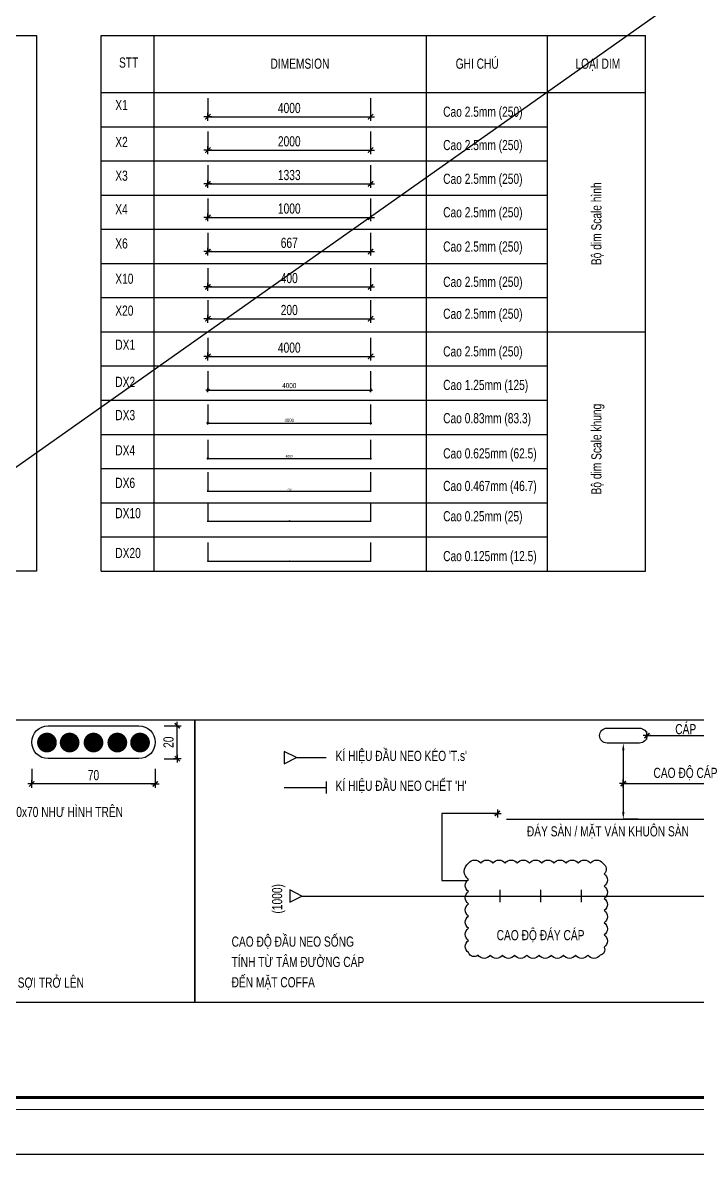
# Model space of a CAD drawing. Header units: inches. Extents: x -21470 to 62630, y -81050 to 4288.
# Drawn here: x 2611 to 19204, y -81050 to -53217 of the extents above; entities that cross this region are included whole.
import ezdxf
from ezdxf.enums import TextEntityAlignment as Align

# ---------------------------------------------------------------- set-up
doc = ezdxf.new("R2010")
doc.units = ezdxf.units.IN
doc.header["$MEASUREMENT"] = 0
doc.layers.get('DEFPOINTS').update_dxf_attribs({"color": 87})
for name, color, linetype in [('02.DIM', 8, 'Continuous'), ('03.BORDER', 3, 'Continuous'), ('05.STEEL', 4, 'Continuous'), ('06.TEXT', 2, 'Continuous'), ('10.HATCH', 9, 'Continuous'), ('11.NOTE', 8, 'Continuous')]:
    doc.layers.add(name, color=color, linetype=linetype)
doc.layers.add('KCS_Plotter', color=11, linetype='Continuous', plot=False)
doc.layers.add('KHUNGTEN', color=7, linetype='Continuous', lineweight=20)
doc.styles.add('3', font='arial.ttf', dxfattribs={"width": 0.8})
doc.styles.add('SMTEXT', font='3t-unicode.shx', dxfattribs={"width": 0.75})
doc.dimstyles.new('DX1', dxfattribs={"dimtxt": 250, "dimasz": 0.8, "dimexe": 0, "dimexo": 0, "dimgap": 90, "dimtad": 1, "dimdec": 0, "dimzin": 13, "dimdsep": 46, "dimtxsty": 'SMTEXT', "dimblk1": 'CHEO', "dimblk2": 'CHEO', "dimsah": 1, "dimcen": 0, "dimclrd": 256, "dimclre": 256, "dimclrt": 2, "dimadec": 0, "dimazin": 0, "dimtfac": 1, "dimtdec": 0, "dimtix": 1, "dimtmove": 2, "dimatfit": 3, "dimldrblk": 'CHEO', "dimfxl": 1, "dimtolj": 1, "dimtzin": 13, "dimarcsym": 0})
doc.dimstyles.new('DX10', dxfattribs={"dimscale": 0.1, "dimtxt": 250, "dimasz": 0.8, "dimexe": 0, "dimexo": 0, "dimgap": 90, "dimtad": 1, "dimdec": 0, "dimzin": 13, "dimdsep": 46, "dimtxsty": 'SMTEXT', "dimblk1": 'CHEO', "dimblk2": 'CHEO', "dimsah": 1, "dimcen": 0, "dimclrd": 256, "dimclre": 256, "dimclrt": 2, "dimadec": 0, "dimazin": 0, "dimtfac": 1, "dimtdec": 0, "dimtix": 1, "dimtmove": 2, "dimatfit": 3, "dimldrblk": 'CHEO', "dimfxl": 1, "dimtolj": 1, "dimtzin": 13, "dimarcsym": 0})
doc.dimstyles.new('DX2', dxfattribs={"dimscale": 0.5, "dimtxt": 250, "dimasz": 0.8, "dimexe": 0, "dimexo": 0, "dimgap": 90, "dimtad": 1, "dimdec": 0, "dimzin": 13, "dimdsep": 46, "dimtxsty": 'SMTEXT', "dimblk1": 'CHEO', "dimblk2": 'CHEO', "dimsah": 1, "dimcen": 0, "dimclrd": 256, "dimclre": 256, "dimclrt": 2, "dimadec": 0, "dimazin": 0, "dimtfac": 1, "dimtdec": 0, "dimtix": 1, "dimtmove": 2, "dimatfit": 3, "dimldrblk": 'CHEO', "dimfxl": 1, "dimtolj": 1, "dimtzin": 13, "dimarcsym": 0})
doc.dimstyles.new('DX20', dxfattribs={"dimscale": 0.05, "dimtxt": 250, "dimasz": 0.8, "dimexe": 0, "dimexo": 0, "dimgap": 90, "dimtad": 1, "dimdec": 0, "dimzin": 13, "dimdsep": 46, "dimtxsty": 'SMTEXT', "dimblk1": 'CHEO', "dimblk2": 'CHEO', "dimsah": 1, "dimcen": 0, "dimclrd": 256, "dimclre": 256, "dimclrt": 2, "dimadec": 0, "dimazin": 0, "dimtfac": 1, "dimtdec": 0, "dimtix": 1, "dimtmove": 2, "dimatfit": 3, "dimldrblk": 'CHEO', "dimfxl": 1, "dimtolj": 1, "dimtzin": 13, "dimarcsym": 0})
doc.dimstyles.new('DX3', dxfattribs={"dimscale": 0.333333, "dimtxt": 250, "dimasz": 0.8, "dimexe": 0, "dimexo": 0, "dimgap": 90, "dimtad": 1, "dimdec": 0, "dimzin": 13, "dimdsep": 46, "dimtxsty": 'SMTEXT', "dimblk1": 'CHEO', "dimblk2": 'CHEO', "dimsah": 1, "dimcen": 0, "dimclrd": 256, "dimclre": 256, "dimclrt": 2, "dimadec": 0, "dimazin": 0, "dimtfac": 1, "dimtdec": 0, "dimtix": 1, "dimtmove": 2, "dimatfit": 3, "dimldrblk": 'CHEO', "dimfxl": 1, "dimtolj": 1, "dimtzin": 13, "dimarcsym": 0})
doc.dimstyles.new('DX4', dxfattribs={"dimscale": 0.25, "dimtxt": 250, "dimasz": 0.8, "dimexe": 0, "dimexo": 0, "dimgap": 90, "dimtad": 1, "dimdec": 0, "dimzin": 13, "dimdsep": 46, "dimtxsty": 'SMTEXT', "dimblk1": 'CHEO', "dimblk2": 'CHEO', "dimsah": 1, "dimcen": 0, "dimclrd": 256, "dimclre": 256, "dimclrt": 2, "dimadec": 0, "dimazin": 0, "dimtfac": 1, "dimtdec": 0, "dimtix": 1, "dimtmove": 2, "dimatfit": 3, "dimldrblk": 'CHEO', "dimfxl": 1, "dimtolj": 1, "dimtzin": 13, "dimarcsym": 0})
doc.dimstyles.new('DX6', dxfattribs={"dimscale": 0.166667, "dimtxt": 250, "dimasz": 0.8, "dimexe": 0, "dimexo": 0, "dimgap": 90, "dimtad": 1, "dimdec": 0, "dimzin": 13, "dimdsep": 46, "dimtxsty": 'SMTEXT', "dimblk1": 'CHEO', "dimblk2": 'CHEO', "dimsah": 1, "dimcen": 0, "dimclrd": 256, "dimclre": 256, "dimclrt": 2, "dimadec": 0, "dimazin": 0, "dimtfac": 1, "dimtdec": 0, "dimtix": 1, "dimtmove": 2, "dimatfit": 3, "dimldrblk": 'CHEO', "dimfxl": 1, "dimtolj": 1, "dimtzin": 13, "dimarcsym": 0})
doc.dimstyles.new('X1', dxfattribs={"dimtxt": 250, "dimasz": 0.8, "dimexe": 0, "dimexo": 0, "dimgap": 90, "dimtad": 1, "dimdec": 0, "dimzin": 13, "dimdsep": 46, "dimtxsty": 'SMTEXT', "dimblk1": 'CHEO', "dimblk2": 'CHEO', "dimsah": 1, "dimcen": 0, "dimclrd": 256, "dimclre": 256, "dimclrt": 2, "dimadec": 0, "dimazin": 0, "dimtfac": 1, "dimtdec": 0, "dimtix": 1, "dimtmove": 2, "dimatfit": 3, "dimldrblk": 'CHEO', "dimfxl": 1, "dimtolj": 1, "dimtzin": 13, "dimarcsym": 0})
doc.dimstyles.new('X10', dxfattribs={"dimtxt": 250, "dimasz": 0.8, "dimexe": 0, "dimexo": 0, "dimgap": 90, "dimtad": 1, "dimdec": 0, "dimlfac": 0.1, "dimzin": 13, "dimdsep": 46, "dimtxsty": 'SMTEXT', "dimblk1": 'CHEO', "dimblk2": 'CHEO', "dimsah": 1, "dimcen": 0, "dimclrd": 256, "dimclre": 256, "dimclrt": 2, "dimadec": 0, "dimazin": 0, "dimtfac": 1, "dimtdec": 0, "dimtix": 1, "dimtmove": 2, "dimatfit": 3, "dimldrblk": 'CHEO', "dimfxl": 1, "dimtolj": 1, "dimtzin": 13, "dimarcsym": 0})
doc.dimstyles.new('X2', dxfattribs={"dimtxt": 250, "dimasz": 0.8, "dimexe": 0, "dimexo": 0, "dimgap": 90, "dimtad": 1, "dimdec": 0, "dimlfac": 0.5, "dimzin": 13, "dimdsep": 46, "dimtxsty": 'SMTEXT', "dimblk1": 'CHEO', "dimblk2": 'CHEO', "dimsah": 1, "dimcen": 0, "dimclrd": 256, "dimclre": 256, "dimclrt": 2, "dimadec": 0, "dimazin": 0, "dimtfac": 1, "dimtdec": 0, "dimtix": 1, "dimtmove": 2, "dimatfit": 3, "dimldrblk": 'CHEO', "dimfxl": 1, "dimtolj": 1, "dimtzin": 13, "dimarcsym": 0})
doc.dimstyles.new('X20', dxfattribs={"dimtxt": 250, "dimasz": 0.8, "dimexe": 0, "dimexo": 0, "dimgap": 90, "dimtad": 1, "dimdec": 0, "dimlfac": 0.05, "dimzin": 13, "dimdsep": 46, "dimtxsty": 'SMTEXT', "dimblk1": 'CHEO', "dimblk2": 'CHEO', "dimsah": 1, "dimcen": 0, "dimclrd": 256, "dimclre": 256, "dimclrt": 2, "dimadec": 0, "dimazin": 0, "dimtfac": 1, "dimtdec": 0, "dimtix": 1, "dimtmove": 2, "dimatfit": 3, "dimldrblk": 'CHEO', "dimfxl": 1, "dimtolj": 1, "dimtzin": 13, "dimarcsym": 0})
doc.dimstyles.new('X3', dxfattribs={"dimtxt": 250, "dimasz": 0.8, "dimexe": 0, "dimexo": 0, "dimgap": 90, "dimtad": 1, "dimdec": 0, "dimlfac": 0.333333, "dimzin": 13, "dimdsep": 46, "dimtxsty": 'SMTEXT', "dimblk1": 'CHEO', "dimblk2": 'CHEO', "dimsah": 1, "dimcen": 0, "dimclrd": 256, "dimclre": 256, "dimclrt": 2, "dimadec": 0, "dimazin": 0, "dimtfac": 1, "dimtdec": 0, "dimtix": 1, "dimtmove": 2, "dimatfit": 3, "dimldrblk": 'CHEO', "dimfxl": 1, "dimtolj": 1, "dimtzin": 13, "dimarcsym": 0})
doc.dimstyles.new('X4', dxfattribs={"dimtxt": 250, "dimasz": 0.8, "dimexe": 0, "dimexo": 0, "dimgap": 90, "dimtad": 1, "dimdec": 0, "dimlfac": 0.25, "dimzin": 13, "dimdsep": 46, "dimtxsty": 'SMTEXT', "dimblk1": 'CHEO', "dimblk2": 'CHEO', "dimsah": 1, "dimcen": 0, "dimclrd": 256, "dimclre": 256, "dimclrt": 2, "dimadec": 0, "dimazin": 0, "dimtfac": 1, "dimtdec": 0, "dimtix": 1, "dimtmove": 2, "dimatfit": 3, "dimldrblk": 'CHEO', "dimfxl": 1, "dimtolj": 1, "dimtzin": 13, "dimarcsym": 0})
doc.dimstyles.new('X6', dxfattribs={"dimtxt": 250, "dimasz": 0.8, "dimexe": 0, "dimexo": 0, "dimgap": 90, "dimtad": 1, "dimdec": 0, "dimlfac": 0.166667, "dimzin": 13, "dimdsep": 46, "dimtxsty": 'SMTEXT', "dimblk1": 'CHEO', "dimblk2": 'CHEO', "dimsah": 1, "dimcen": 0, "dimclrd": 256, "dimclre": 256, "dimclrt": 2, "dimadec": 0, "dimazin": 0, "dimtfac": 1, "dimtdec": 0, "dimtix": 1, "dimtmove": 2, "dimatfit": 3, "dimldrblk": 'CHEO', "dimfxl": 1, "dimtolj": 1, "dimtzin": 13, "dimarcsym": 0})

# ---------------------------------------------------------------- blocks, each defined once
blk = doc.blocks.new('CHEO')
at = {"layer": '02.DIM'}
for points in [[(0, 120.96), (0, -120.96)], [(-120.96, 0), (120.96, 0)]]:
    blk.add_lwpolyline(points, dxfattribs=at)
at = {"layer": '02.DIM', "const_width": 40}
blk.add_lwpolyline([(80.48, 80.35), (-80.4, -80.52)], dxfattribs=at)
blk = doc.blocks.new('*D140')
at = {"layer": '02.DIM', "lineweight": -2, "transparency": 16777216}
for p, q in [((7168, -55071), (7168, -55533)), ((11168, -55071), (11168, -55533)), ((7169, -55533), (11168, -55533))]:
    blk.add_line(p, q, dxfattribs=at)
at = {"layer": 'DEFPOINTS', "color": 0, "transparency": 16777216}
for p in [(7168, -55071), (11168, -55071), (11168, -55533)]:
    blk.add_point(p, dxfattribs=at)
at = {"layer": '02.DIM', "lineweight": -2, "transparency": 16777216, "xscale": 0.8, "yscale": 0.8, "zscale": 0.8, "rotation": 180}
blk.add_blockref('CHEO', (7168, -55533), dxfattribs=at)
at = {"layer": '02.DIM', "lineweight": -2, "transparency": 16777216, "xscale": 0.8, "yscale": 0.8, "zscale": 0.8}
blk.add_blockref('CHEO', (11168, -55533), dxfattribs=at)
at = {"layer": '02.DIM', "color": 2, "transparency": 16777216, "insert": (9168, -55318), "char_height": 250, "attachment_point": 5, "style": 'SMTEXT'}
blk.add_mtext('\\A1;4000', dxfattribs=at)
blk = doc.blocks.new('*D141')
at = {"layer": '02.DIM', "lineweight": -2, "transparency": 16777216}
for p, q in [((7168, -55891), (7168, -56353)), ((11168, -55891), (11168, -56353)), ((7169, -56353), (11168, -56353))]:
    blk.add_line(p, q, dxfattribs=at)
at = {"layer": 'DEFPOINTS', "color": 0, "transparency": 16777216}
for p in [(7168, -55891), (11168, -55891), (11168, -56353)]:
    blk.add_point(p, dxfattribs=at)
at = {"layer": '02.DIM', "lineweight": -2, "transparency": 16777216, "xscale": 0.8, "yscale": 0.8, "zscale": 0.8, "rotation": 180}
blk.add_blockref('CHEO', (7168, -56353), dxfattribs=at)
at = {"layer": '02.DIM', "lineweight": -2, "transparency": 16777216, "xscale": 0.8, "yscale": 0.8, "zscale": 0.8}
blk.add_blockref('CHEO', (11168, -56353), dxfattribs=at)
at = {"layer": '02.DIM', "color": 2, "transparency": 16777216, "insert": (9168, -56138), "char_height": 250, "attachment_point": 5, "style": 'SMTEXT'}
blk.add_mtext('\\A1;2000', dxfattribs=at)
blk = doc.blocks.new('*D142')
at = {"layer": '02.DIM', "lineweight": -2, "transparency": 16777216}
for p, q in [((7168, -56721), (7168, -57182)), ((11168, -56721), (11168, -57182)), ((7169, -57182), (11168, -57182))]:
    blk.add_line(p, q, dxfattribs=at)
at = {"layer": 'DEFPOINTS', "color": 0, "transparency": 16777216}
for p in [(7168, -56721), (11168, -56721), (11168, -57182)]:
    blk.add_point(p, dxfattribs=at)
at = {"layer": '02.DIM', "lineweight": -2, "transparency": 16777216, "xscale": 0.8, "yscale": 0.8, "zscale": 0.8, "rotation": 180}
blk.add_blockref('CHEO', (7168, -57182), dxfattribs=at)
at = {"layer": '02.DIM', "lineweight": -2, "transparency": 16777216, "xscale": 0.8, "yscale": 0.8, "zscale": 0.8}
blk.add_blockref('CHEO', (11168, -57182), dxfattribs=at)
at = {"layer": '02.DIM', "color": 2, "transparency": 16777216, "insert": (9168, -56967), "char_height": 250, "attachment_point": 5, "style": 'SMTEXT'}
blk.add_mtext('\\A1;1333', dxfattribs=at)
blk = doc.blocks.new('*D143')
at = {"layer": '02.DIM', "lineweight": -2, "transparency": 16777216}
for p, q in [((7168, -57545), (7168, -58006)), ((11168, -57545), (11168, -58006)), ((7169, -58006), (11168, -58006))]:
    blk.add_line(p, q, dxfattribs=at)
at = {"layer": 'DEFPOINTS', "color": 0, "transparency": 16777216}
for p in [(7168, -57545), (11168, -57545), (11168, -58006)]:
    blk.add_point(p, dxfattribs=at)
at = {"layer": '02.DIM', "lineweight": -2, "transparency": 16777216, "xscale": 0.8, "yscale": 0.8, "zscale": 0.8, "rotation": 180}
blk.add_blockref('CHEO', (7168, -58006), dxfattribs=at)
at = {"layer": '02.DIM', "lineweight": -2, "transparency": 16777216, "xscale": 0.8, "yscale": 0.8, "zscale": 0.8}
blk.add_blockref('CHEO', (11168, -58006), dxfattribs=at)
at = {"layer": '02.DIM', "color": 2, "transparency": 16777216, "insert": (9168, -57791), "char_height": 250, "attachment_point": 5, "style": 'SMTEXT'}
blk.add_mtext('\\A1;1000', dxfattribs=at)
blk = doc.blocks.new('*D144')
at = {"layer": '02.DIM', "lineweight": -2, "transparency": 16777216}
for p, q in [((7168, -58387), (7168, -58849)), ((11168, -58387), (11168, -58849)), ((7169, -58849), (11168, -58849))]:
    blk.add_line(p, q, dxfattribs=at)
at = {"layer": 'DEFPOINTS', "color": 0, "transparency": 16777216}
for p in [(7168, -58387), (11168, -58387), (11168, -58849)]:
    blk.add_point(p, dxfattribs=at)
at = {"layer": '02.DIM', "lineweight": -2, "transparency": 16777216, "xscale": 0.8, "yscale": 0.8, "zscale": 0.8, "rotation": 180}
blk.add_blockref('CHEO', (7168, -58849), dxfattribs=at)
at = {"layer": '02.DIM', "lineweight": -2, "transparency": 16777216, "xscale": 0.8, "yscale": 0.8, "zscale": 0.8}
blk.add_blockref('CHEO', (11168, -58849), dxfattribs=at)
at = {"layer": '02.DIM', "color": 2, "transparency": 16777216, "insert": (9168, -58634), "char_height": 250, "attachment_point": 5, "style": 'SMTEXT'}
blk.add_mtext('\\A1;667', dxfattribs=at)
blk = doc.blocks.new('*D145')
at = {"layer": '02.DIM', "lineweight": -2, "transparency": 16777216}
for p, q in [((7168, -59254), (7168, -59716)), ((11168, -59254), (11168, -59716)), ((7169, -59716), (11168, -59716))]:
    blk.add_line(p, q, dxfattribs=at)
at = {"layer": 'DEFPOINTS', "color": 0, "transparency": 16777216}
for p in [(7168, -59254), (11168, -59254), (11168, -59716)]:
    blk.add_point(p, dxfattribs=at)
at = {"layer": '02.DIM', "lineweight": -2, "transparency": 16777216, "xscale": 0.8, "yscale": 0.8, "zscale": 0.8, "rotation": 180}
blk.add_blockref('CHEO', (7168, -59716), dxfattribs=at)
at = {"layer": '02.DIM', "lineweight": -2, "transparency": 16777216, "xscale": 0.8, "yscale": 0.8, "zscale": 0.8}
blk.add_blockref('CHEO', (11168, -59716), dxfattribs=at)
at = {"layer": '02.DIM', "color": 2, "transparency": 16777216, "insert": (9168, -59501), "char_height": 250, "attachment_point": 5, "style": 'SMTEXT'}
blk.add_mtext('\\A1;400', dxfattribs=at)
blk = doc.blocks.new('*D146')
at = {"layer": '02.DIM', "lineweight": -2, "transparency": 16777216}
for p, q in [((7168, -60040), (7168, -60501)), ((11168, -60040), (11168, -60501)), ((7169, -60501), (11168, -60501))]:
    blk.add_line(p, q, dxfattribs=at)
at = {"layer": 'DEFPOINTS', "color": 0, "transparency": 16777216}
for p in [(7168, -60040), (11168, -60040), (11168, -60501)]:
    blk.add_point(p, dxfattribs=at)
at = {"layer": '02.DIM', "lineweight": -2, "transparency": 16777216, "xscale": 0.8, "yscale": 0.8, "zscale": 0.8, "rotation": 180}
blk.add_blockref('CHEO', (7168, -60501), dxfattribs=at)
at = {"layer": '02.DIM', "lineweight": -2, "transparency": 16777216, "xscale": 0.8, "yscale": 0.8, "zscale": 0.8}
blk.add_blockref('CHEO', (11168, -60501), dxfattribs=at)
at = {"layer": '02.DIM', "color": 2, "transparency": 16777216, "insert": (9168, -60286), "char_height": 250, "attachment_point": 5, "style": 'SMTEXT'}
blk.add_mtext('\\A1;200', dxfattribs=at)
blk = doc.blocks.new('*D147')
at = {"layer": '02.DIM', "lineweight": -2, "transparency": 16777216}
for p, q in [((7168, -60966), (7168, -61427)), ((11168, -60966), (11168, -61427)), ((7169, -61427), (11168, -61427))]:
    blk.add_line(p, q, dxfattribs=at)
at = {"layer": 'DEFPOINTS', "color": 0, "transparency": 16777216}
for p in [(7168, -60966), (11168, -60966), (11168, -61427)]:
    blk.add_point(p, dxfattribs=at)
at = {"layer": '02.DIM', "lineweight": -2, "transparency": 16777216, "xscale": 0.8, "yscale": 0.8, "zscale": 0.8, "rotation": 180}
blk.add_blockref('CHEO', (7168, -61427), dxfattribs=at)
at = {"layer": '02.DIM', "lineweight": -2, "transparency": 16777216, "xscale": 0.8, "yscale": 0.8, "zscale": 0.8}
blk.add_blockref('CHEO', (11168, -61427), dxfattribs=at)
at = {"layer": '02.DIM', "color": 2, "transparency": 16777216, "insert": (9168, -61212), "char_height": 250, "attachment_point": 5, "style": 'SMTEXT'}
blk.add_mtext('\\A1;4000', dxfattribs=at)
blk = doc.blocks.new('*D148')
at = {"layer": '02.DIM', "lineweight": -2, "transparency": 16777216}
for p, q in [((7168, -61791), (7168, -62253)), ((11168, -61791), (11168, -62253)), ((7169, -62253), (11168, -62253))]:
    blk.add_line(p, q, dxfattribs=at)
at = {"layer": 'DEFPOINTS', "color": 0, "transparency": 16777216}
for p in [(7168, -61791), (11168, -61791), (11168, -62253)]:
    blk.add_point(p, dxfattribs=at)
at = {"layer": '02.DIM', "lineweight": -2, "transparency": 16777216, "xscale": 0.4, "yscale": 0.4, "zscale": 0.4, "rotation": 180}
blk.add_blockref('CHEO', (7168, -62253), dxfattribs=at)
at = {"layer": '02.DIM', "lineweight": -2, "transparency": 16777216, "xscale": 0.4, "yscale": 0.4, "zscale": 0.4}
blk.add_blockref('CHEO', (11168, -62253), dxfattribs=at)
at = {"layer": '02.DIM', "color": 2, "transparency": 16777216, "insert": (9168, -62145), "char_height": 125, "attachment_point": 5, "style": 'SMTEXT'}
blk.add_mtext('\\A1;4000', dxfattribs=at)
blk = doc.blocks.new('*D149')
at = {"layer": '02.DIM', "lineweight": -2, "transparency": 16777216}
for p, q in [((7168, -62608), (7168, -63070)), ((11168, -62608), (11168, -63070)), ((7169, -63070), (11168, -63070))]:
    blk.add_line(p, q, dxfattribs=at)
at = {"layer": 'DEFPOINTS', "color": 0, "transparency": 16777216}
for p in [(7168, -62608), (11168, -62608), (11168, -63070)]:
    blk.add_point(p, dxfattribs=at)
at = {"layer": '02.DIM', "lineweight": -2, "transparency": 16777216, "xscale": 0.2666666666666664, "yscale": 0.2666666666666664, "zscale": 0.2666666666666664, "rotation": 180}
blk.add_blockref('CHEO', (7168, -63070), dxfattribs=at)
at = {"layer": '02.DIM', "lineweight": -2, "transparency": 16777216, "xscale": 0.2666666666666664, "yscale": 0.2666666666666664, "zscale": 0.2666666666666664}
blk.add_blockref('CHEO', (11168, -63070), dxfattribs=at)
at = {"layer": '02.DIM', "color": 2, "transparency": 16777216, "insert": (9168, -62998), "char_height": 83.3, "attachment_point": 5, "style": 'SMTEXT'}
blk.add_mtext('\\A1;4000', dxfattribs=at)
blk = doc.blocks.new('*D150')
at = {"layer": '02.DIM', "lineweight": -2, "transparency": 16777216}
for p, q in [((7168, -63474), (7168, -63935)), ((11168, -63474), (11168, -63935)), ((7169, -63935), (11168, -63935))]:
    blk.add_line(p, q, dxfattribs=at)
at = {"layer": 'DEFPOINTS', "color": 0, "transparency": 16777216}
for p in [(7168, -63474), (11168, -63474), (11168, -63935)]:
    blk.add_point(p, dxfattribs=at)
at = {"layer": '02.DIM', "lineweight": -2, "transparency": 16777216, "xscale": 0.2, "yscale": 0.2, "zscale": 0.2, "rotation": 180}
blk.add_blockref('CHEO', (7168, -63935), dxfattribs=at)
at = {"layer": '02.DIM', "lineweight": -2, "transparency": 16777216, "xscale": 0.2, "yscale": 0.2, "zscale": 0.2}
blk.add_blockref('CHEO', (11168, -63935), dxfattribs=at)
at = {"layer": '02.DIM', "color": 2, "transparency": 16777216, "insert": (9168, -63882), "char_height": 62.5, "attachment_point": 5, "style": 'SMTEXT'}
blk.add_mtext('\\A1;4000', dxfattribs=at)
blk = doc.blocks.new('*D151')
at = {"layer": '02.DIM', "lineweight": -2, "transparency": 16777216}
for p, q in [((7168, -64275), (7168, -64737)), ((11168, -64275), (11168, -64737)), ((7169, -64737), (11168, -64737))]:
    blk.add_line(p, q, dxfattribs=at)
at = {"layer": 'DEFPOINTS', "color": 0, "transparency": 16777216}
for p in [(7168, -64275), (11168, -64275), (11168, -64737)]:
    blk.add_point(p, dxfattribs=at)
at = {"layer": '02.DIM', "lineweight": -2, "transparency": 16777216, "xscale": 0.1333333333333336, "yscale": 0.1333333333333336, "zscale": 0.1333333333333336, "rotation": 180}
blk.add_blockref('CHEO', (7168, -64737), dxfattribs=at)
at = {"layer": '02.DIM', "lineweight": -2, "transparency": 16777216, "xscale": 0.1333333333333336, "yscale": 0.1333333333333336, "zscale": 0.1333333333333336}
blk.add_blockref('CHEO', (11168, -64737), dxfattribs=at)
at = {"layer": '02.DIM', "color": 2, "transparency": 16777216, "insert": (9168, -64701), "char_height": 41.7, "attachment_point": 5, "style": 'SMTEXT'}
blk.add_mtext('\\A1;4000', dxfattribs=at)
blk = doc.blocks.new('*D152')
at = {"layer": '02.DIM', "lineweight": -2, "transparency": 16777216}
for p, q in [((7168, -65020), (7168, -65482)), ((11168, -65020), (11168, -65482)), ((7168, -65482), (11168, -65482))]:
    blk.add_line(p, q, dxfattribs=at)
at = {"layer": 'DEFPOINTS', "color": 0, "transparency": 16777216}
for p in [(7168, -65020), (11168, -65020), (11168, -65482)]:
    blk.add_point(p, dxfattribs=at)
at = {"layer": '02.DIM', "lineweight": -2, "transparency": 16777216, "xscale": 0.08000000000000002, "yscale": 0.08000000000000002, "zscale": 0.08000000000000002, "rotation": 180}
blk.add_blockref('CHEO', (7168, -65482), dxfattribs=at)
at = {"layer": '02.DIM', "lineweight": -2, "transparency": 16777216, "xscale": 0.08000000000000002, "yscale": 0.08000000000000002, "zscale": 0.08000000000000002}
blk.add_blockref('CHEO', (11168, -65482), dxfattribs=at)
at = {"layer": '02.DIM', "color": 2, "transparency": 16777216, "insert": (9168, -65460), "char_height": 25, "attachment_point": 5, "style": 'SMTEXT'}
blk.add_mtext('\\A1;4000', dxfattribs=at)
blk = doc.blocks.new('*D153')
at = {"layer": '02.DIM', "lineweight": -2, "transparency": 16777216}
for p, q in [((7168, -66000), (7168, -66461)), ((11168, -66000), (11168, -66461)), ((7168, -66461), (11168, -66461))]:
    blk.add_line(p, q, dxfattribs=at)
at = {"layer": 'DEFPOINTS', "color": 0, "transparency": 16777216}
for p in [(7168, -66000), (11168, -66000), (11168, -66461)]:
    blk.add_point(p, dxfattribs=at)
at = {"layer": '02.DIM', "lineweight": -2, "transparency": 16777216, "xscale": 0.04000000000000001, "yscale": 0.04000000000000001, "zscale": 0.04000000000000001, "rotation": 180}
blk.add_blockref('CHEO', (7168, -66461), dxfattribs=at)
at = {"layer": '02.DIM', "lineweight": -2, "transparency": 16777216, "xscale": 0.04000000000000001, "yscale": 0.04000000000000001, "zscale": 0.04000000000000001}
blk.add_blockref('CHEO', (11168, -66461), dxfattribs=at)
at = {"layer": '02.DIM', "color": 2, "transparency": 16777216, "insert": (9168, -66451), "char_height": 12.5, "attachment_point": 5, "style": 'SMTEXT'}
blk.add_mtext('\\A1;4000', dxfattribs=at)
blk = doc.blocks.new('TEMP1')
for p, q in [((-11833, 0), (-100, 0)), ((-100, 150), (-100, -150)), ((-100, 150), (-100, -150))]:
    blk.add_line(p, q)
blk.add_lwpolyline([(-11833, 0), (-12133, 150), (-12133, -150)], close=True)
blk.add_lwpolyline([(-11833, 0), (-12133, 150), (-12133, -150)], close=True)
at = {"layer": 'DEFPOINTS', "color": 225}
blk.add_line((0, 150), (0, -150), dxfattribs=at)
blk.add_line((0, 150), (0, -150), dxfattribs=at)
at = {"layer": 'DEFPOINTS', "style": '3', "width": 0.8, "flags": 1}
for tag, p in [('SH', (-12133, 150)), ('SOSOICAP', (-12133, -400))]:
    blk.add_attdef(tag, p, '', height=250, dxfattribs=at)
blk = doc.blocks.new('*D154')
at = {"layer": '02.DIM', "lineweight": -2, "transparency": 16777216}
for p, q in [((17750, -70935), (17383, -70935)), ((17383, -71115), (17383, -72630)), ((17750, -72810), (17383, -72810))]:
    blk.add_line(p, q, dxfattribs=at)
at = {"layer": '02.DIM', "transparency": 16777216}
for points in [[(17353, -71115), (17413, -71115), (17383, -70935)], [(17353, -72630), (17413, -72630), (17383, -72810)]]:
    blk.add_solid(points, dxfattribs=at)
at = {"layer": 'DEFPOINTS', "color": 0, "transparency": 16777216}
for p in [(17750, -70935, -500), (17383, -72810), (17750, -72810, -500)]:
    blk.add_point(p, dxfattribs=at)
blk = doc.blocks.new('*D155')
at = {"layer": '02.DIM', "lineweight": -2, "transparency": 16777216}
for p, q in [((6094, -70510), (6415, -70510)), ((6415, -71318), (6415, -70511)), ((6094, -71319), (6415, -71319))]:
    blk.add_line(p, q, dxfattribs=at)
at = {"layer": 'DEFPOINTS', "color": 0, "transparency": 16777216}
for p in [(6094, -70510), (6415, -70510), (6094, -71319)]:
    blk.add_point(p, dxfattribs=at)
at = {"layer": '02.DIM', "lineweight": -2, "transparency": 16777216, "xscale": 0.8, "yscale": 0.8, "zscale": 0.8}
for p, rotation in [((6415, -70510), 90), ((6415, -71319), 270)]:
    blk.add_blockref('CHEO', p, dxfattribs=dict(at, rotation=rotation))
at = {"layer": '02.DIM', "color": 2, "transparency": 16777216, "insert": (6200, -70914), "char_height": 250, "attachment_point": 5, "rotation": 90, "style": 'SMTEXT'}
blk.add_mtext('\\A1;20', dxfattribs=at)
blk = doc.blocks.new('*D156')
at = {"layer": '02.DIM', "lineweight": -2, "transparency": 16777216}
for p, q in [((2837, -71568), (2837, -71940)), ((5871, -71568), (5871, -71940)), ((5870, -71940), (2838, -71940))]:
    blk.add_line(p, q, dxfattribs=at)
at = {"layer": 'DEFPOINTS', "color": 0, "transparency": 16777216}
for p in [(2837, -71568), (5871, -71568), (2837, -71940)]:
    blk.add_point(p, dxfattribs=at)
at = {"layer": '02.DIM', "lineweight": -2, "transparency": 16777216, "xscale": 0.8, "yscale": 0.8, "zscale": 0.8, "rotation": 180}
blk.add_blockref('CHEO', (2837, -71940), dxfattribs=at)
at = {"layer": '02.DIM', "lineweight": -2, "transparency": 16777216, "xscale": 0.8, "yscale": 0.8, "zscale": 0.8}
blk.add_blockref('CHEO', (5871, -71940), dxfattribs=at)
at = {"layer": '02.DIM', "color": 2, "transparency": 16777216, "insert": (4354, -71725), "char_height": 250, "attachment_point": 5, "style": 'SMTEXT'}
blk.add_mtext('\\A1;70', dxfattribs=at)
blk = doc.blocks.new('KHUNG TEN')
at = {"layer": 'DEFPOINTS', "color": 1, "ltscale": 0.2}
blk.add_lwpolyline([(0, 0), (0, 59400), (84100, 59400), (84100, 0), (0, 0)], close=True, dxfattribs=at)
at = {"layer": 'KHUNGTEN', "color": 8}
blk.add_lwpolyline([(75096, 1100), (83000, 1100), (83000, 58300), (3000, 58300), (3000, 1100), (75096, 1100)], dxfattribs=at)
at = {"layer": 'KHUNGTEN', "color": 255, "lineweight": 60}
blk.add_lwpolyline([(74900, 1400), (74900, 58000), (3300, 58000), (3300, 1400), (74900, 1400)], close=True, dxfattribs=at)

msp = doc.modelspace()

# ---------------------------------------------------------------- linework, layer by layer
at = {"layer": '02.DIM'}
msp.add_lwpolyline([(13575.6, -73891.8, -0.5205671), (13875.6, -73891.8, -0.5205671), (14175.6, -73891.8, -0.5205671), (14475.6, -73891.8, -0.5205671), (14775.6, -73891.8, -0.5205671), (15075.6, -73891.8, -0.5205671), (15375.6, -73891.8, -0.5205671), (15675.6, -73891.8, -0.5205671), (15975.6, -73891.8, -0.5205671), (16275.6, -73891.8, -0.5205671), (16575.6, -73891.8, -0.5205671), (16875.6, -73891.8, -0.5205671), (16912.3, -74155.1, -0.5205671), (16912.3, -74455.1, -0.5205671), (16912.3, -74755.1, -0.5205671), (16912.3, -75055.1, -0.5205671), (16912.3, -75355.1, -0.5205671), (16912.3, -75655.1, -0.5205671), (16912.3, -75955.1, -0.5205671), (16810.8, -76153.5, -0.5205671), (16510.8, -76153.5, -0.5205671), (16210.8, -76153.5, -0.5205671), (15910.8, -76153.5, -0.5205671), (15610.8, -76153.5, -0.5205671), (15310.8, -76153.5, -0.5205671), (15010.8, -76153.5, -0.5205671), (14710.8, -76153.5, -0.5205671), (14410.8, -76153.5, -0.5205671), (14110.8, -76153.5, -0.5205671), (13810.8, -76153.5, -0.5205671), (13575.6, -76088.7, -0.5205671), (13575.6, -75788.7, -0.5205671), (13575.6, -75488.7, -0.5205671), (13575.6, -75188.7, -0.5205671), (13575.6, -74888.7, -0.5205671), (13575.6, -74588.7, -0.5205671), (13575.6, -74288.7, -0.5205671)], format="xyb", close=True, dxfattribs=at)
at = {"layer": '03.BORDER'}
for p, q in [((4541, -53536.9), (17926.3, -53536.9)), ((4541, -66704.9), (4541, -53536.9)), ((5842.1, -66704.9), (5842.1, -53536.9)), ((12539.2, -66704.9), (12539.2, -53536.9)), ((15514.8, -66704.9), (15514.8, -53536.9)), ((17926.3, -66704.9), (17926.3, -53536.9)), ((4541, -54937.9), (17926.3, -54937.9)), ((4541, -60821.4), (17926.3, -60821.4)), ((4541, -66704.9), (17926.3, -66704.9)), ((14507.4, -72809.7), (20258.9, -72809.7)), ((14346.5, -74547), (14346.5, -74847)), ((15346.5, -74547), (15346.5, -74847)), ((16346.5, -74547), (16346.5, -74847))]:
    msp.add_line(p, q, dxfattribs=at)
for points in [[(-14819.7, -53536.9), (2953.3, -53536.9), (2953.3, -66704.9), (-14819.7, -66704.9)], [(-5201.1, -70363.6), (6848.7, -70363.6), (6848.7, -77315.2), (-5201.1, -77315.2)], [(6848.7, -70363.6), (23707.5, -70363.6), (23707.5, -77315.2), (6848.7, -77315.2)]]:
    msp.add_lwpolyline(points, close=True, dxfattribs=at)
for points in [[(3241.8, -71318.8, -1), (3241.8, -70509.9), (5466.3, -70509.9, -1), (5466.3, -71318.8)], [(16984.9, -70935.2, -0.4142136), (16800.8, -70751.1, -0.4142136), (16984.9, -70567), (17781.4, -70567, -0.4142136), (17965.5, -70751.1, -0.4142136), (17781.4, -70935.2)]]:
    msp.add_lwpolyline(points, format="xyb", close=True, dxfattribs=at)
at = {"layer": '05.STEEL'}
for p, q in [((9342.6, -71292.8), (10079.2, -71292.8)), ((9042.6, -72027.1), (10079.2, -72027.1)), ((10079.2, -71877.1), (10079.2, -72177.1)), ((10079.2, -71877.1), (10079.2, -72177.1))]:
    msp.add_line(p, q, dxfattribs=at)
msp.add_lwpolyline([(9342.6, -71292.8), (9042.6, -71142.8), (9042.6, -71442.8)], close=True, dxfattribs=at)
msp.add_lwpolyline([(9342.6, -71292.8), (9042.6, -71142.8), (9042.6, -71442.8)], close=True, dxfattribs=at)
at = {"layer": '10.HATCH', "const_width": 242.7}
for points in [[(3088.1, -70922.5, 1), (3330.8, -70922.5, 1)], [(3646.2, -70922.5, 1), (3888.9, -70922.5, 1)], [(4232.7, -70922.5, 1), (4475.4, -70922.5, 1)], [(5061.8, -70922.5, -1), (4819.1, -70922.5, -1)], [(5620, -70922.5, -1), (5377.3, -70922.5, -1)]]:
    msp.add_lwpolyline(points, format="xyb", close=True, dxfattribs=at)
at = {"layer": '11.NOTE', "ltscale": 1000}
for p, q in [((4541, -55778.4), (15514.8, -55778.4)), ((4541, -56618.9), (15514.8, -56618.9)), ((4541, -57459.4), (15514.8, -57459.4)), ((4541, -58299.9), (15514.8, -58299.9)), ((4541, -59140.4), (15514.8, -59140.4)), ((4541, -59980.9), (15514.8, -59980.9)), ((4541, -61661.9), (15514.8, -61661.9)), ((4541, -62502.4), (15514.8, -62502.4)), ((4541, -63342.9), (15514.8, -63342.9)), ((4541, -64183.4), (15514.8, -64183.4)), ((4541, -65023.9), (15514.8, -65023.9)), ((4541, -65864.4), (15514.8, -65864.4))]:
    msp.add_line(p, q, dxfattribs=at)
at = {"layer": '11.NOTE'}
msp.add_line((12916.9, -74313.9), (13546.6, -74313.9), dxfattribs=at)
at = {"layer": 'KCS_Plotter'}
msp.add_line((62630.2, -21650.3), (-21469.8, -81050.3), dxfattribs=at)

# ---------------------------------------------------------------- block references
msp.add_blockref('TEMP1', (21313.1, -74697))
at = {"layer": '06.TEXT'}
msp.add_blockref('KHUNG TEN', (-21469.8, -81050.3), dxfattribs=at)

# ---------------------------------------------------------------- texts
at = {"layer": '06.TEXT', "style": 'SMTEXT', "width": 0.75}
msp.add_text('STT', height=250, dxfattribs=at).set_placement((4982, -54199.7), align=Align.MIDDLE_LEFT)
for s, p in [('DIMEMSION', (8706.4, -54351.7)), ('GHI CHÚ', (13260.6, -54351.7)), ('LOẠI DIM', (16206.6, -54351.7)), ('X1', (4890, -55369.6)), ('Cao 2.5mm (250)', (12953.6, -55532.8)), ('X2', (4890, -56276.8)), ('Cao 2.5mm (250)', (12953.6, -56352.7)), ('X3', (4890, -57106.5)), ('Cao 2.5mm (250)', (12953.6, -57182.3)), ('X4', (4890, -57930.5)), ('Cao 2.5mm (250)', (12953.6, -58006.4)), ('X6', (4890, -58772.8)), ('Cao 2.5mm (250)', (12953.6, -58848.7)), ('X10', (4890, -59640.3)), ('Cao 2.5mm (250)', (12953.6, -59716.1)), ('X20', (4890, -60425.4)), ('Cao 2.5mm (250)', (12953.6, -60501.3)), ('DX1', (4890, -61264.2)), ('Cao 2.5mm (250)', (12953.6, -61427.4)), ('DX2', (4890, -62177)), ('Cao 1.25mm (125)', (12953.6, -62252.8)), ('DX3', (4890, -62994.1)), ('Cao 0.83mm (83.3)', (12953.6, -63069.9)), ('DX4', (4890, -63859.6)), ('Cao 0.625mm (62.5)', (12953.6, -63935.5)), ('DX6', (4890, -64661.3)), ('Cao 0.467mm (46.7)', (12953.6, -64737.2)), ('DX10', (4890, -65405.8)), ('Cao 0.25mm (25)', (12953.6, -65481.6)), ('DX20', (4890, -66385.5)), ('Cao 0.125mm (12.5)', (12953.6, -66461.4)), ('CÁP', (18660.2, -70717.1)), ("KÍ HIỆU ĐẦU NEO KÉO 'T.s'", (10309, -71375.8)), ('CAO ĐỘ CÁP', (18125, -71793.2)), ("KÍ HIỆU ĐẦU NEO CHẾT 'H'", (10309, -72110)), ('BÓ CÁP ĐIỂN HÌNH NẰM TRONG ỐNG GEN TÔN TRÁNG KẼM 20x70 NHƯ HÌNH TRÊN', (-5067.7, -72754.4)), ('ĐÁY SÀN / MẶT VÁN KHUÔN SÀN', (15012.2, -73230.8)), ('CAO ĐỘ ĐẦU NEO SỐNG', (7750.1, -75942.5)), ('TÍNH TỪ TÂM ĐƯỜNG CÁP', (7750.1, -76442.5)), (' CÁP TỪ 5 SỢI TRỞ LÊN', (1189.5, -76951.3)), ('ĐẾN MẶT COFFA', (7750.1, -76942.5))]:
    msp.add_text(s, height=250, dxfattribs=at).set_placement(p)
for s, p in [('Bộ dim Scale hình', (16845.8, -59180.6)), ('Bộ dim Scale khung', (16845.8, -64820.9)), ('(1000)', (8995.3, -75127.8))]:
    msp.add_text(s, height=250, rotation=90, dxfattribs=at).set_placement(p)
msp.add_text('CAO ĐỘ ĐÁY CÁP', height=250, dxfattribs=at).set_placement((15348.5, -75658.6), align=Align.MIDDLE_CENTER)

# ---------------------------------------------------------------- dimensions: what is measured, and where the dimension line sits
at = {"layer": '02.DIM'}
for base, p1, p2, dimstyle, picture, middle in [((11168.4, -55532.8), (7168.4, -55071.1), (11168.4, -55071.1), 'X1', '*D140', (9168.4, -55317.8)), ((11168.4, -56352.7), (7168.4, -55891), (11168.4, -55891), 'X2', '*D141', (9168.4, -56137.7)), ((11168.4, -57182.3), (7168.4, -56720.6), (11168.4, -56720.6), 'X3', '*D142', (9168.4, -56967.3)), ((11168.4, -58006.4), (7168.4, -57544.7), (11168.4, -57544.7), 'X4', '*D143', (9168.4, -57791.4)), ((11168.4, -58848.7), (7168.4, -58387), (11168.4, -58387), 'X6', '*D144', (9168.4, -58633.7)), ((11168.4, -59716.1), (7168.4, -59254.4), (11168.4, -59254.4), 'X10', '*D145', (9168.4, -59501.1)), ((11168.4, -60501.3), (7168.4, -60039.6), (11168.4, -60039.6), 'X20', '*D146', (9168.4, -60286.3)), ((11168.4, -61427.4), (7168.4, -60965.7), (11168.4, -60965.7), 'DX1', '*D147', (9168.4, -61212.4)), ((11168.4, -62252.8), (7168.4, -61791.1), (11168.4, -61791.1), 'DX2', '*D148', (9168.4, -62145.3)), ((11168.4, -63069.9), (7168.4, -62608.3), (11168.4, -62608.3), 'DX3', '*D149', (9168.4, -62998.3)), ((11168.4, -63935.5), (7168.4, -63473.8), (11168.4, -63473.8), 'DX4', '*D150', (9168.4, -63881.7)), ((11168.4, -64737.2), (7168.4, -64275.5), (11168.4, -64275.5), 'DX6', '*D151', (9168.4, -64701.3)), ((11168.4, -65481.6), (7168.4, -65020), (11168.4, -65020), 'DX10', '*D152', (9168.4, -65460.1)), ((11168.4, -66461.4), (7168.4, -65999.7), (11168.4, -65999.7), 'DX20', '*D153', (9168.4, -66450.7))]:
    dim = msp.add_linear_dim(base=base, p1=p1, p2=p2, dimstyle=dimstyle, dxfattribs=at)
    dim.commit()
    dim.dimension.update_dxf_attribs({"geometry": picture, "text_midpoint": middle})
dim = msp.add_linear_dim(base=(6414.8, -70509.9), p1=(6094.3, -71318.8), p2=(6094.3, -70509.9), angle=90, text='20', dimstyle='X1', dxfattribs=at)
dim.commit()
dim.dimension.update_dxf_attribs({"geometry": '*D155', "text_midpoint": (6199.8, -70914.4)})
dim = msp.add_linear_dim(base=(17383.2, -72809.7), p1=(17749.9, -70935.2, -500), p2=(17749.9, -72809.7, -500), angle=270, text=' ', dimstyle='X1', override={"dimasz": 180}, dxfattribs=at)
dim.commit()
dim.dimension.update_dxf_attribs({"geometry": '*D154', "text_midpoint": (17383.2, -71872.5)})
dim = msp.add_linear_dim(base=(2837.3, -71940.3), p1=(5870.7, -71567.7), p2=(2837.3, -71567.7), text='70', dimstyle='X1', dxfattribs=at)
dim.commit()
dim.dimension.update_dxf_attribs({"geometry": '*D156', "text_midpoint": (4354, -71725.3)})

# ---------------------------------------------------------------- leaders
at = {"layer": '11.NOTE'}
for points in [[(17965.5, -70751.1), (18418.7, -70751.1), (19982.1, -70751.1)], [(17383.2, -71931.6), (18418.7, -71931.6), (19982.1, -71931.6)], [(14286.3, -72666.1), (12916.9, -72666.1), (12916.9, -74313.9)]]:
    msp.add_leader(points, dimstyle='X1', dxfattribs=at)

doc.saveas('drawing.dxf')
